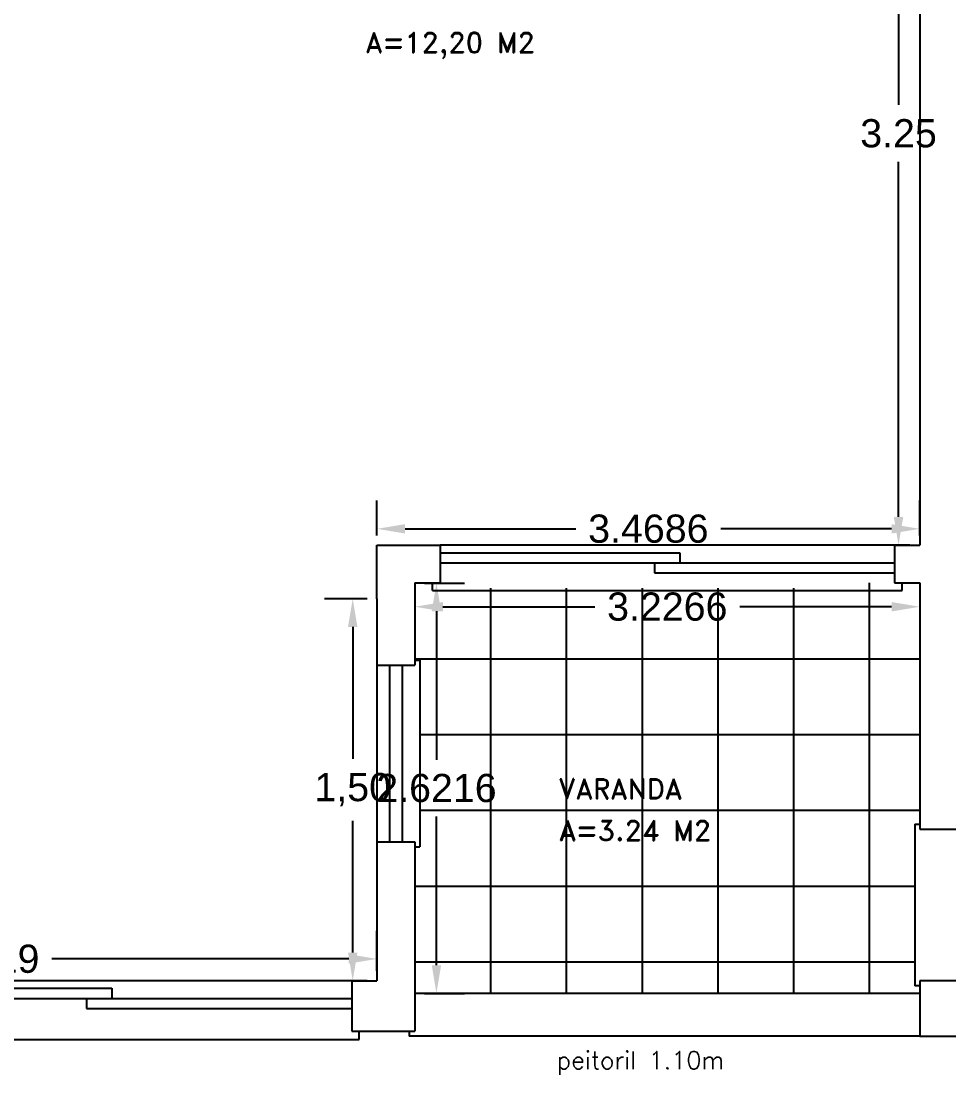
# Model space of a CAD drawing. Header units: millimetres. Extents: x 2200 to 2403, y 2380 to 2511.
# Drawn here: x 2225.82 to 2231.75, y 2390.35 to 2397.09 of the extents above; entities that cross this region are included whole.
import ezdxf

# ---------------------------------------------------------------- set-up
doc = ezdxf.new("R2010")
doc.units = ezdxf.units.MM
doc.styles.add('ROMAND', font='romand', dxfattribs={"height": 0.1})
doc.styles.add('ROMANS', font='ROMANS.shx', dxfattribs={"height": 0.07})
doc.styles.get("Standard").update_dxf_attribs({"font": 'arial.ttf'})
doc.dimstyles.get("Standard").update_dxf_attribs({"dimtxt": 0.18, "dimasz": 0.18, "dimexe": 0.18, "dimexo": 0.0625, "dimgap": 0.09, "dimtad": 0, "dimtih": 1, "dimtoh": 1, "dimdec": 4, "dimzin": 0, "dimdsep": 46, "dimtxsty": 'Standard', "dimcen": 0.09, "dimadec": 0, "dimazin": 0, "dimtfac": 1, "dimtdec": 4, "dimtofl": 0, "dimtmove": 0, "dimatfit": 3, "dimfxl": 1, "dimtolj": 1, "dimtzin": 0, "dimarcsym": 0})

# ---------------------------------------------------------------- blocks, each defined once
blk = doc.blocks.new('J180')
at = {"color": 4}
for p, q in [((1.8, 0), (0, 0)), ((-0.03, -0.18), (-0.03, -0.15)), ((1.83, -0.18), (1.83, -0.15)), ((-0.03, -0.18), (1.83, -0.18))]:
    blk.add_line(p, q, dxfattribs=at)
at = {"color": 1}
for p, q in [((0, -0.03), (0.95, -0.03)), ((0.95, -0.03), (0.95, -0.07)), ((0, -0.07), (1.8, -0.07)), ((0.85, -0.07), (0.85, -0.11)), ((0.85, -0.11), (1.8, -0.11))]:
    blk.add_line(p, q, dxfattribs=at)
blk = doc.blocks.new('*D489')
at = {"color": 0, "lineweight": -2, "transparency": 16777216}
for p, q in [((2228.029, 2393.3971), (2227.7567, 2393.3971)), ((2227.9367, 2393.2171), (2227.9367, 2392.3749)), ((2227.9367, 2391.1364), (2227.9367, 2391.9786)), ((2228.029, 2390.9564), (2227.7567, 2390.9564))]:
    blk.add_line(p, q, dxfattribs=at)
at = {"color": 0, "transparency": 16777216}
for points in [[(2227.9067, 2393.2171), (2227.9667, 2393.2171), (2227.9367, 2393.3971)], [(2227.9067, 2391.1364), (2227.9667, 2391.1364), (2227.9367, 2390.9564)]]:
    blk.add_solid(points, dxfattribs=at)
at = {"layer": 'DEFPOINTS', "color": 0, "transparency": 16777216}
for p in [(2228.0915, 2393.3971), (2227.9367, 2390.9564), (2228.0915, 2390.9564)]:
    blk.add_point(p, dxfattribs=at)
at = {"color": 0, "transparency": 16777216, "insert": (2227.9367, 2392.1768), "char_height": 0.18, "attachment_point": 5}
blk.add_mtext('\\A1;1,50', dxfattribs=at)
blk = doc.blocks.new('*D490')
at = {"color": 0, "lineweight": -2, "transparency": 16777216}
for p, q in [((2223.0097, 2391.0189), (2223.0097, 2391.2757)), ((2228.0915, 2391.0189), (2228.0915, 2391.2757)), ((2223.1897, 2391.0957), (2225.0868, 2391.0957)), ((2227.9115, 2391.0957), (2226.0144, 2391.0957))]:
    blk.add_line(p, q, dxfattribs=at)
at = {"color": 0, "transparency": 16777216}
for points in [[(2223.1897, 2391.1257), (2223.1897, 2391.0657), (2223.0097, 2391.0957)], [(2227.9115, 2391.1257), (2227.9115, 2391.0657), (2228.0915, 2391.0957)]]:
    blk.add_solid(points, dxfattribs=at)
at = {"layer": 'DEFPOINTS', "color": 0, "transparency": 16777216}
for p in [(2223.0097, 2391.0957), (2223.0097, 2390.9564), (2228.0915, 2390.9564)]:
    blk.add_point(p, dxfattribs=at)
at = {"color": 0, "transparency": 16777216, "insert": (2225.5506, 2391.0957), "char_height": 0.18, "attachment_point": 5}
blk.add_mtext('\\A1;5.0819', dxfattribs=at)
blk = doc.blocks.new('*D498')
at = {"color": 0, "lineweight": -2, "transparency": 16777216}
for p, q in [((2231.4976, 2398.9994), (2231.2444, 2398.9994)), ((2231.4244, 2398.8194), (2231.4244, 2396.5513)), ((2231.4244, 2393.9193), (2231.4244, 2396.1874)), ((2231.4976, 2393.7393), (2231.2444, 2393.7393))]:
    blk.add_line(p, q, dxfattribs=at)
at = {"color": 0, "transparency": 16777216}
for points in [[(2231.3944, 2398.8194), (2231.4544, 2398.8194), (2231.4244, 2398.9994)], [(2231.3944, 2393.9193), (2231.4544, 2393.9193), (2231.4244, 2393.7393)]]:
    blk.add_solid(points, dxfattribs=at)
at = {"layer": 'DEFPOINTS', "color": 0, "transparency": 16777216}
for p in [(2231.4244, 2398.9994), (2231.5601, 2398.9994), (2231.5601, 2393.7393)]:
    blk.add_point(p, dxfattribs=at)
at = {"color": 0, "transparency": 16777216, "insert": (2231.4244, 2396.3694), "char_height": 0.18, "attachment_point": 5}
blk.add_mtext('\\A1;3.25', dxfattribs=at)
blk = doc.blocks.new('*D499')
at = {"color": 0, "lineweight": -2, "transparency": 16777216}
for p, q in [((2228.0915, 2393.8018), (2228.0915, 2394.0234)), ((2231.5601, 2393.8018), (2231.5601, 2394.0234)), ((2228.2715, 2393.8434), (2229.3623, 2393.8434)), ((2231.3801, 2393.8434), (2230.2893, 2393.8434))]:
    blk.add_line(p, q, dxfattribs=at)
at = {"color": 0, "transparency": 16777216}
for points in [[(2228.2715, 2393.8734), (2228.2715, 2393.8134), (2228.0915, 2393.8434)], [(2231.3801, 2393.8734), (2231.3801, 2393.8134), (2231.5601, 2393.8434)]]:
    blk.add_solid(points, dxfattribs=at)
at = {"layer": 'DEFPOINTS', "color": 0, "transparency": 16777216}
for p in [(2228.0915, 2393.8434), (2228.0915, 2393.7393), (2231.5601, 2393.7393)]:
    blk.add_point(p, dxfattribs=at)
at = {"color": 0, "transparency": 16777216, "insert": (2229.8258, 2393.8434), "char_height": 0.18, "attachment_point": 5}
blk.add_mtext('\\A1;3.4686', dxfattribs=at)
blk = doc.blocks.new('*D500')
at = {"color": 0, "lineweight": -2, "transparency": 16777216}
for p, q in [((2228.3335, 2393.4348), (2228.3335, 2393.1655)), ((2231.5601, 2393.4348), (2231.5601, 2393.1655)), ((2228.5135, 2393.3455), (2229.4833, 2393.3455)), ((2231.3801, 2393.3455), (2230.4103, 2393.3455))]:
    blk.add_line(p, q, dxfattribs=at)
at = {"color": 0, "transparency": 16777216}
for points in [[(2228.5135, 2393.3755), (2228.5135, 2393.3155), (2228.3335, 2393.3455)], [(2231.3801, 2393.3755), (2231.3801, 2393.3155), (2231.5601, 2393.3455)]]:
    blk.add_solid(points, dxfattribs=at)
at = {"layer": 'DEFPOINTS', "color": 0, "transparency": 16777216}
for p in [(2228.3335, 2393.4973), (2231.5601, 2393.4973), (2231.5601, 2393.3455)]:
    blk.add_point(p, dxfattribs=at)
at = {"color": 0, "transparency": 16777216, "insert": (2229.9468, 2393.3455), "char_height": 0.18, "attachment_point": 5}
blk.add_mtext('\\A1;3.2266', dxfattribs=at)
blk = doc.blocks.new('*D501')
at = {"color": 0, "lineweight": -2, "transparency": 16777216}
for p, q in [((2228.396, 2393.4973), (2228.6518, 2393.4973)), ((2228.4718, 2393.3173), (2228.4718, 2392.3684)), ((2228.4718, 2391.0557), (2228.4718, 2392.0046)), ((2228.396, 2390.8757), (2228.6518, 2390.8757))]:
    blk.add_line(p, q, dxfattribs=at)
at = {"color": 0, "transparency": 16777216}
for points in [[(2228.4418, 2393.3173), (2228.5018, 2393.3173), (2228.4718, 2393.4973)], [(2228.4418, 2391.0557), (2228.5018, 2391.0557), (2228.4718, 2390.8757)]]:
    blk.add_solid(points, dxfattribs=at)
at = {"layer": 'DEFPOINTS', "color": 0, "transparency": 16777216}
for p in [(2228.3335, 2393.4973), (2228.3335, 2390.8757), (2228.4718, 2390.8757)]:
    blk.add_point(p, dxfattribs=at)
at = {"color": 0, "transparency": 16777216, "insert": (2228.4718, 2392.1865), "char_height": 0.18, "attachment_point": 5}
blk.add_mtext('\\A1;2.6216', dxfattribs=at)

msp = doc.modelspace()

# ---------------------------------------------------------------- linework, layer by layer
for p, q in [((2231.56011, 2397.38609), (2231.56011, 2393.73933)), ((2228.09154, 2393.73933), (2228.49486, 2393.73933)), ((2228.09154, 2393.3971), (2228.09154, 2393.73933)), ((2228.49486, 2393.73933), (2228.49486, 2393.49734)), ((2231.39878, 2393.73933), (2231.56011, 2393.73933)), ((2231.39878, 2393.73933), (2231.39878, 2393.49734)), ((2228.33353, 2393.49734), (2228.33353, 2392.97302)), ((2228.33353, 2393.49734), (2228.49486, 2393.49734)), ((2231.39878, 2393.49734), (2231.56011, 2393.49734)), ((2231.56011, 2393.49734), (2231.56011, 2392.24704)), ((2228.09154, 2393.3971), (2228.09154, 2392.97302)), ((2228.09154, 2392.97302), (2228.33353, 2392.97302)), ((2231.56011, 2392.24704), (2231.56011, 2391.92438)), ((2231.56011, 2391.92438), (2231.8021, 2391.92438)), ((2228.09154, 2391.84372), (2228.09154, 2390.95641)), ((2228.09154, 2391.84372), (2228.33353, 2391.84372)), ((2228.33353, 2391.84372), (2228.33353, 2390.63375)), ((2227.93021, 2390.95641), (2228.09154, 2390.95641)), ((2227.93021, 2390.95641), (2227.93021, 2390.63375)), ((2231.8021, 2390.95641), (2231.56011, 2390.95641)), ((2231.56011, 2390.95641), (2231.56011, 2390.60148)), ((2227.93021, 2390.63375), (2228.33353, 2390.63375)), ((2231.56011, 2390.60148), (2233.49606, 2390.60148))]:
    msp.add_line(p, q)
at = {"color": 4}
for p, q in [((2228.81752, 2393.46507), (2228.81752, 2390.87574)), ((2229.3015, 2393.46507), (2229.3015, 2390.87574)), ((2229.78549, 2393.46507), (2229.78549, 2390.87574)), ((2230.26948, 2393.46507), (2230.26948, 2390.87574)), ((2230.75346, 2393.46507), (2230.75346, 2390.87574)), ((2231.23745, 2393.49734), (2231.23745, 2390.87574)), ((2228.33353, 2393.01335), (2231.56011, 2393.01335)), ((2228.3658, 2393.00528), (2228.3658, 2391.81145)), ((2228.09154, 2392.97302), (2228.09154, 2391.84372)), ((2228.3658, 2392.52936), (2231.56011, 2392.52936)), ((2228.3658, 2392.04538), (2231.56011, 2392.04538)), ((2231.52784, 2391.95665), (2231.52784, 2390.92414)), ((2231.52784, 2391.95665), (2231.56011, 2391.95665)), ((2228.33353, 2391.81145), (2228.3658, 2391.81145)), ((2228.33353, 2391.56139), (2231.52784, 2391.56139)), ((2228.33353, 2391.0774), (2231.52784, 2391.0774)), ((2227.93021, 2390.95641), (2224.70363, 2390.95641)), ((2231.56011, 2390.92414), (2231.52784, 2390.92414)), ((2231.56011, 2390.87574), (2228.33353, 2390.87574)), ((2224.65523, 2390.58176), (2227.97861, 2390.58176)), ((2227.97861, 2390.58176), (2227.97861, 2390.63016)), ((2228.29837, 2390.63375), (2228.29837, 2390.60148)), ((2231.56011, 2390.60148), (2228.29837, 2390.60148))]:
    msp.add_line(p, q, dxfattribs=at)
at = {"color": 3}
msp.add_line((2228.33353, 2393.00528), (2228.3658, 2393.00528), dxfattribs=at)
at = {"color": 1}
for p, q in [((2228.1722, 2392.97302), (2228.1722, 2391.84372)), ((2228.25287, 2392.97302), (2228.25287, 2391.84372)), ((2224.70363, 2390.90801), (2226.39758, 2390.90801)), ((2226.39758, 2390.90801), (2226.39758, 2390.84348)), ((2224.70363, 2390.84348), (2227.93021, 2390.84348)), ((2226.23625, 2390.84348), (2226.23625, 2390.77894)), ((2226.23625, 2390.77894), (2227.93021, 2390.77894))]:
    msp.add_line(p, q, dxfattribs=at)

# ---------------------------------------------------------------- block references
at = {"xscale": 1.613289369445008, "yscale": 1.613289369445008, "zscale": 1.613289369445008}
msp.add_blockref('J180', (2228.49486, 2393.73933), dxfattribs=at)

# ---------------------------------------------------------------- texts
at = {"color": 1}
for s, height, style, p in [('A=12,20 M2', 0.129063, 'ROMAND', (2228.01709, 2396.88569)), ('VARANDA', 0.129063, 'ROMAND', (2229.25066, 2392.1178)), ('A=3.24 M2', 0.129063, 'ROMAND', (2229.25347, 2391.85126)), ('peitoril 1.10m', 0.1129303, 'ROMANS', (2229.24085, 2390.39224))]:
    msp.add_text(s, height=height, dxfattribs=dict(at, style=style)).set_placement(p)

# ---------------------------------------------------------------- dimensions: what is measured, and where the dimension line sits
for p1, p2, distance, text, picture, middle in [((2231.56011, 2393.73933), (2231.56011, 2398.99938), 0.13572, '3.25', '*D498', (2231.42439, 2396.36936)), ((2228.09154, 2393.3971), (2228.09154, 2390.95641), -0.15487, '1,50', '*D489', (2227.93667, 2392.17675))]:
    dim = msp.add_aligned_dim(p1=p1, p2=p2, distance=distance, text=text, dimstyle='Standard')
    dim.commit()
    dim.dimension.update_dxf_attribs({"geometry": picture, "text_midpoint": middle})
for p1, p2, distance, picture, middle in [((2231.56011, 2393.73933), (2228.09154, 2393.73933), -0.10408, '*D499', (2229.82582, 2393.84341)), ((2228.33353, 2393.49734), (2228.33353, 2390.87574), 0.13829, '*D501', (2228.47182, 2392.18654)), ((2228.33353, 2393.49734), (2231.56011, 2393.49734), -0.15184, '*D500', (2229.94682, 2393.3455)), ((2228.09154, 2390.95641), (2223.00968, 2390.95641), -0.13928, '*D490', (2225.55061, 2391.09568))]:
    dim = msp.add_aligned_dim(p1=p1, p2=p2, distance=distance, dimstyle='Standard')
    dim.commit()
    dim.dimension.update_dxf_attribs({"geometry": picture, "text_midpoint": middle})

doc.saveas('drawing.dxf')
